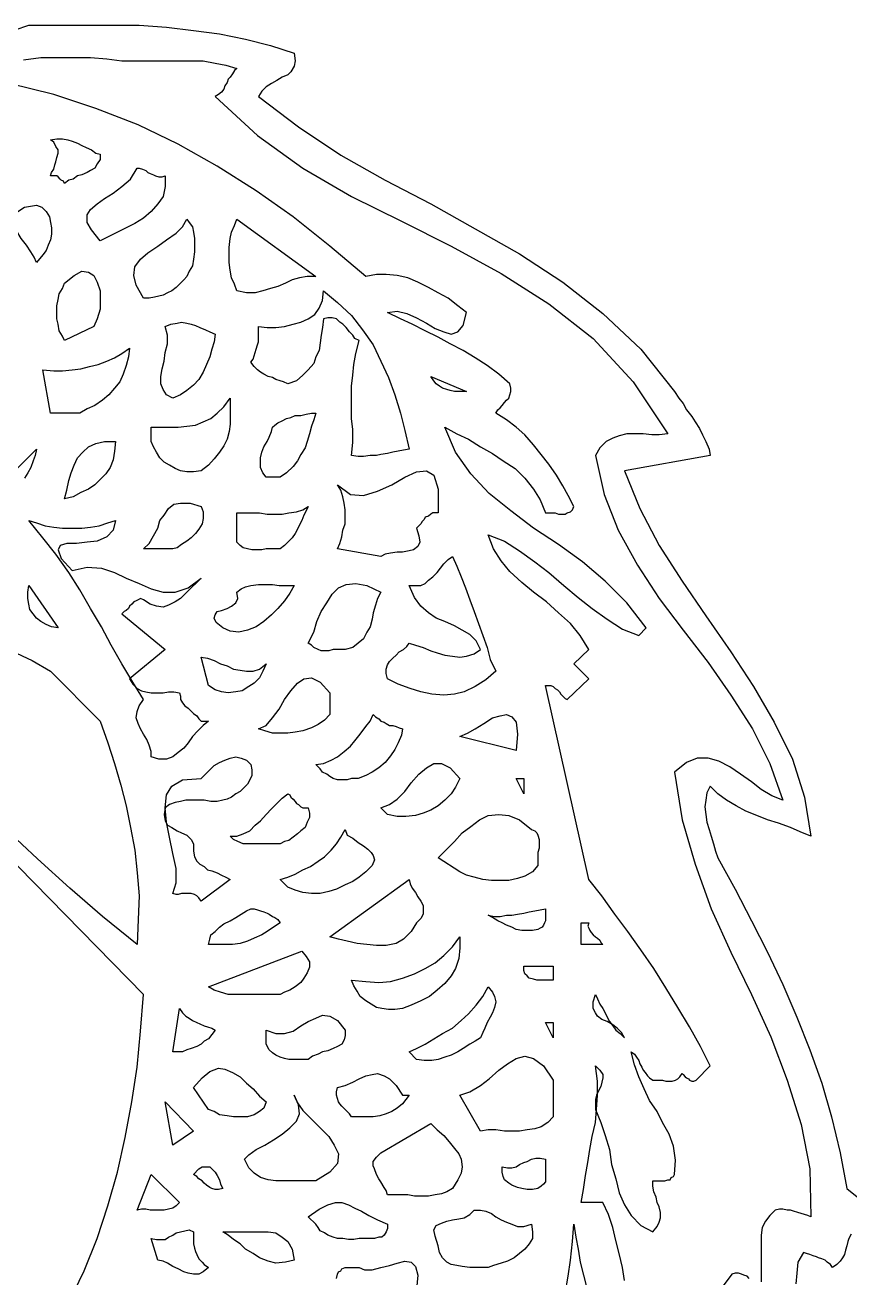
# Model space of a CAD drawing. Extents: x 0.04 to 7.22, y 0.03 to 7.73.
# Drawn here: x 3.897 to 4.658, y 1.764 to 2.92 of the extents above; entities that cross this region are included whole.
import ezdxf

# ---------------------------------------------------------------- set-up
doc = ezdxf.new("R2010")
doc.units = 0
doc.layers.add('1', color=7, linetype='Continuous')

msp = doc.modelspace()

# ---------------------------------------------------------------- linework, layer by layer
for points in [[(3.862, 2.907), (3.9, 2.92), (3.926, 2.92), (3.951, 2.92), (3.977, 2.92), (4.002, 2.92), (4.027, 2.918), (4.052, 2.915), (4.076, 2.912), (4.1, 2.907), (4.123, 2.901), (4.145, 2.894), (4.146, 2.887), (4.145, 2.882), (4.142, 2.877), (4.139, 2.874), (4.134, 2.872), (4.129, 2.869), (4.124, 2.866), (4.119, 2.863), (4.115, 2.859), (4.112, 2.854), (4.149, 2.826), (4.188, 2.8), (4.229, 2.777), (4.271, 2.755), (4.312, 2.732), (4.353, 2.709), (4.393, 2.683), (4.43, 2.654), (4.465, 2.621), (4.496, 2.582), (4.5, 2.576), (4.504, 2.571), (4.507, 2.565), (4.512, 2.559), (4.515, 2.554), (4.519, 2.548), (4.522, 2.542), (4.525, 2.536), (4.528, 2.529), (4.529, 2.523), (4.45, 2.509), (4.464, 2.474), (4.482, 2.44), (4.503, 2.407), (4.525, 2.375), (4.548, 2.342), (4.569, 2.31), (4.588, 2.277), (4.605, 2.243), (4.616, 2.208), (4.622, 2.172), (4.612, 2.176), (4.603, 2.18), (4.592, 2.184), (4.582, 2.187), (4.572, 2.191), (4.562, 2.195), (4.553, 2.2), (4.544, 2.205), (4.536, 2.211), (4.529, 2.218), (4.526, 2.212), (4.525, 2.205), (4.524, 2.199), (4.525, 2.192), (4.526, 2.185), (4.528, 2.178), (4.53, 2.172), (4.532, 2.165), (4.534, 2.158), (4.536, 2.152), (4.552, 2.123), (4.567, 2.094), (4.582, 2.065), (4.596, 2.035), (4.609, 2.005), (4.621, 1.975), (4.632, 1.944), (4.641, 1.913), (4.649, 1.88), (4.655, 1.847), (4.674, 1.832)], [(3.937, 1.742), (3.951, 1.771), (3.963, 1.801), (3.973, 1.831), (3.982, 1.862), (3.989, 1.894), (3.995, 1.927), (4, 1.959), (4.003, 1.992), (4.006, 2.026), (3.688, 2.35), (3.567, 2.314), (3.452, 2.266), (3.341, 2.206), (3.232, 2.14), (3.125, 2.07), (3.019, 2), (2.911, 1.932), (2.801, 1.869), (2.688, 1.816), (2.569, 1.774), (2.5, 1.767), (2.428, 1.762)], [(4.659, 1.805), (4.657, 1.801), (4.656, 1.798), (4.655, 1.794), (4.654, 1.79), (4.653, 1.786), (4.651, 1.783), (4.649, 1.78), (4.646, 1.777), (4.642, 1.774), (4.64, 1.777), (4.637, 1.779), (4.635, 1.781), (4.632, 1.782), (4.629, 1.783), (4.627, 1.784), (4.624, 1.785), (4.621, 1.786), (4.618, 1.787), (4.615, 1.788), (4.61, 1.779), (4.609, 1.769), (4.608, 1.759)]]:
    msp.add_lwpolyline(points)
at = {"layer": '1'}
for points in [[(3.895, 2.888), (3.911, 2.89), (3.926, 2.89), (3.942, 2.89), (3.957, 2.89), (3.972, 2.889), (3.986, 2.887)], [(3.986, 2.887), (3.995, 2.887), (4.004, 2.887), (4.015, 2.887), (4.026, 2.887), (4.038, 2.887), (4.049, 2.887), (4.061, 2.887), (4.072, 2.885), (4.082, 2.883), (4.092, 2.88), (4.09, 2.878), (4.088, 2.875), (4.086, 2.872), (4.084, 2.87), (4.083, 2.867), (4.081, 2.864), (4.08, 2.861), (4.078, 2.858), (4.075, 2.856), (4.072, 2.854), (4.111, 2.818), (4.153, 2.788), (4.198, 2.762), (4.244, 2.739), (4.29, 2.716), (4.336, 2.691), (4.38, 2.663), (4.421, 2.631), (4.458, 2.591), (4.49, 2.543), (4.482, 2.542), (4.475, 2.542), (4.467, 2.543), (4.46, 2.543), (4.452, 2.543), (4.445, 2.541), (4.439, 2.539), (4.433, 2.536), (4.427, 2.53), (4.423, 2.523), (4.431, 2.487), (4.444, 2.454), (4.462, 2.422), (4.482, 2.391), (4.504, 2.362), (4.527, 2.332), (4.548, 2.302), (4.568, 2.271), (4.584, 2.239), (4.596, 2.205), (4.586, 2.209), (4.576, 2.215), (4.567, 2.222), (4.557, 2.229), (4.547, 2.236), (4.537, 2.241), (4.527, 2.244), (4.517, 2.244), (4.507, 2.24), (4.496, 2.231), (4.503, 2.187), (4.515, 2.146), (4.53, 2.105), (4.548, 2.065), (4.567, 2.026), (4.585, 1.987), (4.6, 1.947), (4.613, 1.906), (4.621, 1.865), (4.622, 1.821), (4.619, 1.822), (4.616, 1.823), (4.613, 1.824), (4.61, 1.825), (4.606, 1.826), (4.603, 1.827), (4.6, 1.827), (4.596, 1.828), (4.593, 1.828), (4.589, 1.827), (4.584, 1.822), (4.58, 1.817), (4.577, 1.811), (4.576, 1.804), (4.576, 1.797), (4.576, 1.79), (4.576, 1.783), (4.576, 1.775), (4.576, 1.768), (4.576, 1.761)], [(4.45, 1.762), (4.448, 1.774), (4.445, 1.787), (4.442, 1.799), (4.439, 1.811), (4.435, 1.823), (4.43, 1.834), (4.41, 1.834), (4.412, 1.846), (4.414, 1.859), (4.416, 1.871), (4.418, 1.883), (4.42, 1.895), (4.423, 1.908), (4.424, 1.92), (4.425, 1.933), (4.425, 1.946), (4.423, 1.96), (4.427, 1.956), (4.43, 1.952), (4.43, 1.949), (4.429, 1.945), (4.428, 1.941), (4.426, 1.937), (4.424, 1.933), (4.423, 1.929), (4.423, 1.925), (4.423, 1.92), (4.428, 1.908), (4.432, 1.896), (4.436, 1.883), (4.438, 1.869), (4.442, 1.856), (4.445, 1.843), (4.45, 1.832), (4.456, 1.822), (4.465, 1.813), (4.476, 1.807), (4.48, 1.812), (4.482, 1.816), (4.483, 1.82), (4.483, 1.825), (4.482, 1.83), (4.48, 1.834), (4.479, 1.839), (4.477, 1.844), (4.476, 1.849), (4.476, 1.854), (4.479, 1.854), (4.482, 1.854), (4.485, 1.854), (4.487, 1.854), (4.49, 1.855), (4.492, 1.855), (4.493, 1.857), (4.495, 1.858), (4.496, 1.86), (4.497, 1.873), (4.495, 1.886), (4.491, 1.897), (4.485, 1.908), (4.48, 1.918), (4.473, 1.928), (4.468, 1.939), (4.463, 1.95), (4.459, 1.961), (4.456, 1.973), (4.459, 1.971), (4.461, 1.968), (4.463, 1.965), (4.464, 1.962), (4.466, 1.959), (4.467, 1.956), (4.469, 1.954), (4.471, 1.951), (4.473, 1.949), (4.476, 1.947), (4.479, 1.947), (4.482, 1.947), (4.485, 1.947), (4.488, 1.946), (4.491, 1.946), (4.494, 1.946), (4.497, 1.947), (4.499, 1.948), (4.501, 1.95), (4.503, 1.953), (4.504, 1.952), (4.506, 1.95), (4.507, 1.949), (4.509, 1.948), (4.51, 1.947), (4.512, 1.946), (4.514, 1.946), (4.516, 1.947), (4.529, 1.96), (4.52, 1.978), (4.51, 1.996), (4.499, 2.014), (4.488, 2.032), (4.477, 2.05), (4.465, 2.067), (4.453, 2.084), (4.441, 2.1), (4.429, 2.117), (4.417, 2.132), (4.377, 2.311), (4.38, 2.311), (4.382, 2.311), (4.384, 2.31), (4.386, 2.308), (4.388, 2.307), (4.39, 2.305), (4.391, 2.303), (4.393, 2.301), (4.395, 2.299), (4.397, 2.298), (4.417, 2.317), (4.403, 2.331), (4.417, 2.344), (4.409, 2.357), (4.4, 2.368), (4.389, 2.378), (4.378, 2.388), (4.366, 2.397), (4.355, 2.406), (4.344, 2.416), (4.336, 2.426), (4.329, 2.437), (4.324, 2.45), (4.339, 2.444), (4.353, 2.435), (4.367, 2.425), (4.38, 2.415), (4.394, 2.403), (4.407, 2.392), (4.42, 2.382), (4.434, 2.372), (4.448, 2.363), (4.463, 2.357), (4.47, 2.364), (4.452, 2.387), (4.432, 2.407), (4.411, 2.425), (4.389, 2.441), (4.366, 2.456), (4.345, 2.472), (4.325, 2.488), (4.308, 2.506), (4.294, 2.526), (4.284, 2.549), (4.295, 2.543), (4.306, 2.538), (4.317, 2.531), (4.328, 2.525), (4.338, 2.518), (4.349, 2.511), (4.358, 2.502), (4.366, 2.492), (4.372, 2.482), (4.377, 2.47), (4.38, 2.47), (4.383, 2.47), (4.386, 2.47), (4.389, 2.469), (4.392, 2.469), (4.395, 2.469), (4.397, 2.47), (4.4, 2.471), (4.402, 2.473), (4.403, 2.476), (4.398, 2.486), (4.393, 2.495), (4.387, 2.505), (4.38, 2.515), (4.373, 2.524), (4.366, 2.533), (4.358, 2.542), (4.35, 2.549), (4.341, 2.556), (4.331, 2.562), (4.333, 2.565), (4.335, 2.567), (4.337, 2.569), (4.339, 2.572), (4.341, 2.574), (4.343, 2.576), (4.344, 2.579), (4.345, 2.582), (4.345, 2.585), (4.344, 2.589), (4.334, 2.598), (4.323, 2.606), (4.312, 2.613), (4.301, 2.62), (4.289, 2.626), (4.278, 2.632), (4.266, 2.638), (4.254, 2.644), (4.243, 2.649), (4.231, 2.655), (4.24, 2.656), (4.249, 2.654), (4.258, 2.65), (4.267, 2.645), (4.275, 2.64), (4.283, 2.637), (4.29, 2.635), (4.296, 2.637), (4.301, 2.643), (4.304, 2.655), (4.296, 2.661), (4.287, 2.668), (4.278, 2.673), (4.269, 2.678), (4.259, 2.683), (4.25, 2.687), (4.24, 2.689), (4.23, 2.69), (4.221, 2.69), (4.211, 2.688), (4.178, 2.716), (4.144, 2.743), (4.11, 2.767), (4.074, 2.79), (4.038, 2.81), (4.001, 2.828), (3.962, 2.843), (3.923, 2.856), (3.882, 2.866)], [(3.966, 2.801), (3.966, 2.796), (3.963, 2.792), (3.961, 2.788), (3.957, 2.786), (3.954, 2.784), (3.949, 2.782), (3.945, 2.781), (3.941, 2.778), (3.937, 2.777), (3.933, 2.774), (3.932, 2.776), (3.93, 2.777), (3.929, 2.778), (3.927, 2.78), (3.926, 2.781), (3.924, 2.781), (3.922, 2.781), (3.92, 2.781), (3.921, 2.784), (3.923, 2.787), (3.924, 2.791), (3.925, 2.794), (3.926, 2.798), (3.927, 2.802), (3.927, 2.805), (3.925, 2.808), (3.923, 2.812), (3.92, 2.814), (3.926, 2.815), (3.931, 2.815), (3.936, 2.814), (3.94, 2.813), (3.945, 2.811), (3.949, 2.809), (3.953, 2.807), (3.958, 2.805), (3.962, 2.802), (3.966, 2.801)], [(4.026, 2.781), (4.026, 2.771), (4.024, 2.762), (4.019, 2.755), (4.013, 2.748), (4.006, 2.742), (3.998, 2.737), (3.99, 2.733), (3.982, 2.729), (3.974, 2.725), (3.966, 2.721), (3.958, 2.731), (3.954, 2.738), (3.954, 2.745), (3.957, 2.75), (3.963, 2.755), (3.97, 2.76), (3.978, 2.765), (3.986, 2.771), (3.994, 2.778), (4, 2.788), (4.002, 2.788), (4.005, 2.787), (4.008, 2.786), (4.01, 2.784), (4.012, 2.783), (4.015, 2.782), (4.017, 2.781), (4.02, 2.78), (4.023, 2.78), (4.026, 2.781)], [(3.913, 2.708), (3.907, 2.701), (3.905, 2.706), (3.902, 2.711), (3.898, 2.717), (3.893, 2.723), (3.889, 2.73), (3.887, 2.737), (3.887, 2.743), (3.89, 2.748), (3.896, 2.752), (3.907, 2.754), (3.912, 2.752), (3.916, 2.748), (3.919, 2.743), (3.92, 2.738), (3.921, 2.733), (3.921, 2.727), (3.92, 2.722), (3.918, 2.717), (3.916, 2.712), (3.913, 2.708)], [(4.046, 2.688), (4.043, 2.685), (4.039, 2.681), (4.036, 2.678), (4.032, 2.675), (4.028, 2.673), (4.024, 2.671), (4.02, 2.67), (4.016, 2.669), (4.011, 2.668), (4.006, 2.668), (3.999, 2.68), (3.997, 2.689), (3.998, 2.697), (4.003, 2.704), (4.01, 2.71), (4.019, 2.716), (4.027, 2.722), (4.036, 2.728), (4.042, 2.734), (4.046, 2.741), (4.048, 2.738), (4.051, 2.734), (4.052, 2.729), (4.053, 2.723), (4.053, 2.717), (4.053, 2.711), (4.052, 2.704), (4.051, 2.698), (4.048, 2.693), (4.046, 2.688)], [(4.165, 2.688), (4.157, 2.688), (4.15, 2.687), (4.143, 2.685), (4.137, 2.682), (4.13, 2.679), (4.123, 2.677), (4.116, 2.675), (4.109, 2.673), (4.101, 2.673), (4.092, 2.675), (4.09, 2.681), (4.087, 2.687), (4.086, 2.694), (4.085, 2.701), (4.085, 2.708), (4.085, 2.715), (4.086, 2.723), (4.087, 2.729), (4.09, 2.735), (4.092, 2.741), (4.165, 2.688)], [(3.96, 2.642), (3.933, 2.629), (3.931, 2.633), (3.928, 2.638), (3.927, 2.644), (3.926, 2.649), (3.926, 2.655), (3.926, 2.661), (3.927, 2.667), (3.928, 2.672), (3.931, 2.677), (3.933, 2.682), (3.942, 2.689), (3.949, 2.693), (3.955, 2.692), (3.96, 2.689), (3.963, 2.683), (3.966, 2.675), (3.966, 2.666), (3.966, 2.658), (3.963, 2.649), (3.96, 2.642)], [(4.251, 2.529), (4.246, 2.528), (4.241, 2.527), (4.236, 2.526), (4.231, 2.525), (4.225, 2.524), (4.221, 2.523), (4.215, 2.523), (4.209, 2.522), (4.204, 2.522), (4.198, 2.523), (4.199, 2.535), (4.199, 2.547), (4.198, 2.557), (4.198, 2.567), (4.198, 2.577), (4.198, 2.587), (4.199, 2.597), (4.2, 2.607), (4.202, 2.617), (4.205, 2.629), (4.201, 2.631), (4.199, 2.634), (4.196, 2.637), (4.193, 2.641), (4.19, 2.644), (4.187, 2.646), (4.184, 2.649), (4.18, 2.65), (4.176, 2.65), (4.172, 2.649), (4.171, 2.641), (4.17, 2.634), (4.169, 2.627), (4.168, 2.62), (4.165, 2.614), (4.163, 2.608), (4.158, 2.602), (4.153, 2.597), (4.147, 2.592), (4.139, 2.589), (4.135, 2.591), (4.132, 2.592), (4.128, 2.593), (4.125, 2.595), (4.121, 2.596), (4.117, 2.598), (4.114, 2.6), (4.111, 2.602), (4.108, 2.605), (4.105, 2.609), (4.107, 2.612), (4.108, 2.615), (4.109, 2.618), (4.11, 2.621), (4.111, 2.625), (4.112, 2.628), (4.112, 2.631), (4.112, 2.634), (4.112, 2.638), (4.112, 2.642), (4.12, 2.641), (4.128, 2.641), (4.136, 2.642), (4.144, 2.644), (4.151, 2.646), (4.158, 2.649), (4.164, 2.653), (4.168, 2.659), (4.171, 2.666), (4.172, 2.675), (4.185, 2.664), (4.198, 2.652), (4.208, 2.639), (4.218, 2.625), (4.225, 2.61), (4.232, 2.595), (4.238, 2.579), (4.243, 2.562), (4.247, 2.546), (4.251, 2.529)], [(4.072, 2.635), (4.071, 2.628), (4.069, 2.621), (4.067, 2.614), (4.064, 2.607), (4.061, 2.6), (4.057, 2.593), (4.052, 2.588), (4.046, 2.583), (4.04, 2.579), (4.033, 2.576), (4.027, 2.579), (4.024, 2.584), (4.022, 2.589), (4.022, 2.596), (4.023, 2.603), (4.025, 2.61), (4.026, 2.618), (4.028, 2.626), (4.028, 2.634), (4.026, 2.642), (4.031, 2.644), (4.037, 2.645), (4.041, 2.646), (4.046, 2.645), (4.05, 2.644), (4.054, 2.643), (4.058, 2.641), (4.063, 2.639), (4.067, 2.637), (4.072, 2.635)], [(3.993, 2.622), (3.992, 2.614), (3.99, 2.606), (3.987, 2.598), (3.984, 2.591), (3.979, 2.585), (3.974, 2.579), (3.968, 2.574), (3.961, 2.569), (3.954, 2.566), (3.947, 2.562), (3.92, 2.562), (3.913, 2.602), (3.923, 2.601), (3.931, 2.601), (3.94, 2.602), (3.948, 2.603), (3.956, 2.605), (3.964, 2.607), (3.972, 2.61), (3.979, 2.613), (3.986, 2.617), (3.993, 2.622)], [(4.304, 2.582), (4.3, 2.582), (4.296, 2.582), (4.293, 2.582), (4.289, 2.583), (4.286, 2.584), (4.282, 2.585), (4.279, 2.587), (4.276, 2.589), (4.274, 2.592), (4.271, 2.596), (4.304, 2.582)], [(4.059, 2.509), (4.052, 2.508), (4.046, 2.508), (4.04, 2.509), (4.035, 2.511), (4.03, 2.514), (4.025, 2.517), (4.021, 2.521), (4.018, 2.526), (4.015, 2.531), (4.013, 2.536), (4.013, 2.549), (4.021, 2.549), (4.03, 2.549), (4.038, 2.549), (4.046, 2.55), (4.054, 2.551), (4.061, 2.554), (4.068, 2.557), (4.074, 2.562), (4.08, 2.568), (4.086, 2.576), (4.086, 2.568), (4.086, 2.56), (4.086, 2.552), (4.085, 2.545), (4.083, 2.538), (4.08, 2.532), (4.076, 2.526), (4.071, 2.52), (4.066, 2.514), (4.059, 2.509)], [(4.165, 2.562), (4.163, 2.556), (4.161, 2.55), (4.159, 2.543), (4.157, 2.536), (4.155, 2.53), (4.151, 2.524), (4.148, 2.518), (4.144, 2.513), (4.138, 2.507), (4.132, 2.503), (4.119, 2.503), (4.116, 2.507), (4.114, 2.512), (4.114, 2.516), (4.114, 2.521), (4.115, 2.526), (4.117, 2.531), (4.12, 2.536), (4.122, 2.54), (4.124, 2.545), (4.125, 2.549), (4.127, 2.551), (4.13, 2.553), (4.134, 2.555), (4.138, 2.557), (4.142, 2.558), (4.146, 2.56), (4.151, 2.56), (4.156, 2.561), (4.161, 2.562), (4.165, 2.562)], [(3.98, 2.536), (3.979, 2.527), (3.978, 2.519), (3.975, 2.512), (3.971, 2.506), (3.966, 2.501), (3.961, 2.496), (3.955, 2.492), (3.948, 2.489), (3.941, 2.485), (3.933, 2.483), (3.935, 2.491), (3.937, 2.5), (3.939, 2.507), (3.942, 2.514), (3.945, 2.521), (3.95, 2.526), (3.955, 2.531), (3.962, 2.534), (3.97, 2.536), (3.98, 2.536)], [(3.887, 2.509), (3.907, 2.529), (3.906, 2.523), (3.904, 2.518), (3.902, 2.512), (3.899, 2.507), (3.896, 2.502)], [(4.278, 2.47), (4.275, 2.47), (4.273, 2.47), (4.271, 2.469), (4.269, 2.467), (4.266, 2.466), (4.265, 2.464), (4.263, 2.462), (4.262, 2.46), (4.26, 2.458), (4.258, 2.456), (4.26, 2.449), (4.261, 2.443), (4.259, 2.439), (4.255, 2.436), (4.251, 2.435), (4.245, 2.434), (4.24, 2.434), (4.234, 2.433), (4.229, 2.432), (4.225, 2.43), (4.185, 2.437), (4.187, 2.442), (4.189, 2.448), (4.19, 2.454), (4.192, 2.46), (4.192, 2.466), (4.192, 2.473), (4.191, 2.479), (4.19, 2.485), (4.188, 2.491), (4.185, 2.496), (4.197, 2.487), (4.209, 2.486), (4.222, 2.49), (4.235, 2.496), (4.247, 2.503), (4.258, 2.508), (4.267, 2.509), (4.274, 2.505), (4.278, 2.492), (4.278, 2.47)], [(4.059, 2.476), (4.061, 2.471), (4.061, 2.465), (4.06, 2.46), (4.057, 2.455), (4.054, 2.451), (4.05, 2.447), (4.046, 2.444), (4.041, 2.441), (4.037, 2.438), (4.033, 2.437), (4.006, 2.437), (4.011, 2.442), (4.015, 2.449), (4.019, 2.456), (4.021, 2.463), (4.025, 2.468), (4.029, 2.474), (4.034, 2.478), (4.04, 2.479), (4.049, 2.479), (4.059, 2.476)], [(4.158, 2.476), (4.156, 2.472), (4.154, 2.468), (4.152, 2.463), (4.15, 2.459), (4.148, 2.455), (4.146, 2.451), (4.143, 2.447), (4.14, 2.444), (4.136, 2.44), (4.132, 2.437), (4.128, 2.437), (4.124, 2.437), (4.119, 2.437), (4.115, 2.436), (4.11, 2.436), (4.106, 2.436), (4.102, 2.437), (4.098, 2.438), (4.095, 2.44), (4.092, 2.443), (4.092, 2.47), (4.099, 2.47), (4.106, 2.47), (4.113, 2.47), (4.12, 2.469), (4.127, 2.469), (4.134, 2.469), (4.14, 2.47), (4.147, 2.471), (4.153, 2.473), (4.158, 2.476)], [(3.98, 2.463), (3.978, 2.454), (3.972, 2.448), (3.963, 2.444), (3.954, 2.443), (3.944, 2.442), (3.935, 2.442), (3.929, 2.44), (3.927, 2.436), (3.93, 2.428), (3.94, 2.417), (3.954, 2.42), (3.967, 2.419), (3.979, 2.415), (3.99, 2.41), (4.002, 2.405), (4.013, 2.4), (4.024, 2.397), (4.035, 2.397), (4.047, 2.401), (4.059, 2.41), (4.055, 2.406), (4.05, 2.401), (4.045, 2.396), (4.04, 2.391), (4.035, 2.388), (4.029, 2.385), (4.024, 2.383), (4.018, 2.384), (4.012, 2.386), (4.006, 2.39), (4.003, 2.391), (4.001, 2.39), (3.999, 2.389), (3.997, 2.388), (3.995, 2.386), (3.993, 2.384), (3.992, 2.382), (3.99, 2.38), (3.988, 2.379), (3.986, 2.377), (4.026, 2.344), (3.993, 2.317), (3.996, 2.312), (4, 2.308), (4.004, 2.306), (4.008, 2.305), (4.013, 2.304), (4.019, 2.304), (4.024, 2.304), (4.029, 2.305), (4.034, 2.305), (4.039, 2.304), (4.04, 2.301), (4.04, 2.298), (4.042, 2.295), (4.044, 2.292), (4.047, 2.29), (4.049, 2.288), (4.052, 2.285), (4.055, 2.283), (4.057, 2.28), (4.059, 2.278), (4.066, 2.278), (4.061, 2.274), (4.056, 2.269), (4.051, 2.264), (4.047, 2.258), (4.043, 2.253), (4.038, 2.249), (4.033, 2.245), (4.027, 2.243), (4.02, 2.243), (4.013, 2.245), (4.013, 2.25), (4.011, 2.256), (4.009, 2.261), (4.006, 2.266), (4.003, 2.271), (4.001, 2.276), (3.999, 2.281), (4, 2.287), (4.002, 2.292), (4.006, 2.298), (3.996, 2.314), (3.986, 2.331), (3.976, 2.348), (3.967, 2.365), (3.957, 2.382), (3.947, 2.399), (3.937, 2.415), (3.925, 2.432), (3.913, 2.447), (3.9, 2.463), (3.907, 2.461), (3.915, 2.458), (3.923, 2.457), (3.931, 2.456), (3.94, 2.456), (3.949, 2.456), (3.957, 2.457), (3.965, 2.458), (3.973, 2.461), (3.98, 2.463)], [(4.331, 2.324), (4.322, 2.316), (4.312, 2.31), (4.302, 2.305), (4.293, 2.303), (4.283, 2.302), (4.272, 2.303), (4.262, 2.305), (4.252, 2.308), (4.241, 2.312), (4.231, 2.317), (4.23, 2.322), (4.23, 2.326), (4.231, 2.33), (4.233, 2.333), (4.236, 2.336), (4.239, 2.339), (4.242, 2.342), (4.246, 2.344), (4.249, 2.347), (4.251, 2.35), (4.257, 2.348), (4.264, 2.346), (4.271, 2.343), (4.277, 2.341), (4.284, 2.339), (4.291, 2.338), (4.298, 2.337), (4.304, 2.338), (4.311, 2.34), (4.317, 2.344), (4.313, 2.352), (4.307, 2.358), (4.3, 2.362), (4.293, 2.366), (4.284, 2.37), (4.276, 2.373), (4.269, 2.378), (4.262, 2.384), (4.256, 2.392), (4.251, 2.403), (4.257, 2.403), (4.262, 2.403), (4.266, 2.405), (4.269, 2.408), (4.273, 2.411), (4.277, 2.415), (4.28, 2.419), (4.283, 2.423), (4.287, 2.427), (4.291, 2.43), (4.295, 2.421), (4.299, 2.411), (4.303, 2.401), (4.307, 2.39), (4.311, 2.379), (4.315, 2.368), (4.319, 2.357), (4.323, 2.346), (4.326, 2.335), (4.331, 2.324)], [(4.145, 2.403), (4.141, 2.396), (4.136, 2.389), (4.13, 2.382), (4.124, 2.376), (4.117, 2.37), (4.11, 2.365), (4.102, 2.362), (4.094, 2.36), (4.086, 2.361), (4.079, 2.364), (4.073, 2.369), (4.071, 2.373), (4.072, 2.376), (4.074, 2.379), (4.078, 2.38), (4.083, 2.382), (4.087, 2.384), (4.091, 2.387), (4.093, 2.391), (4.092, 2.397), (4.096, 2.4), (4.1, 2.402), (4.105, 2.403), (4.112, 2.404), (4.118, 2.404), (4.125, 2.404), (4.131, 2.403), (4.137, 2.403), (4.141, 2.403), (4.145, 2.403)], [(4.225, 2.397), (4.222, 2.391), (4.22, 2.385), (4.218, 2.378), (4.217, 2.372), (4.215, 2.365), (4.212, 2.36), (4.209, 2.354), (4.204, 2.35), (4.199, 2.346), (4.192, 2.344), (4.188, 2.344), (4.185, 2.344), (4.181, 2.344), (4.177, 2.343), (4.173, 2.343), (4.17, 2.343), (4.167, 2.344), (4.163, 2.346), (4.161, 2.348), (4.158, 2.35), (4.163, 2.36), (4.166, 2.37), (4.17, 2.379), (4.175, 2.387), (4.18, 2.395), (4.186, 2.401), (4.193, 2.404), (4.202, 2.405), (4.212, 2.403), (4.225, 2.397)], [(3.927, 2.364), (3.921, 2.365), (3.916, 2.367), (3.911, 2.37), (3.907, 2.373), (3.904, 2.377), (3.901, 2.381), (3.9, 2.386), (3.899, 2.391), (3.899, 2.397), (3.9, 2.403), (3.927, 2.364)], [(3.884, 2.343), (3.903, 2.334), (3.92, 2.324), (3.966, 2.278)], [(4.119, 2.331), (4.116, 2.324), (4.113, 2.318), (4.108, 2.313), (4.103, 2.31), (4.097, 2.306), (4.091, 2.305), (4.084, 2.304), (4.078, 2.305), (4.072, 2.307), (4.066, 2.311), (4.059, 2.337), (4.065, 2.336), (4.071, 2.334), (4.077, 2.331), (4.083, 2.329), (4.089, 2.326), (4.095, 2.325), (4.101, 2.324), (4.107, 2.324), (4.113, 2.326), (4.119, 2.331)], [(4.178, 2.284), (4.173, 2.279), (4.167, 2.275), (4.161, 2.272), (4.153, 2.269), (4.146, 2.268), (4.139, 2.267), (4.132, 2.267), (4.125, 2.267), (4.118, 2.269), (4.112, 2.271), (4.119, 2.274), (4.125, 2.281), (4.131, 2.289), (4.136, 2.298), (4.142, 2.306), (4.148, 2.313), (4.154, 2.317), (4.161, 2.318), (4.169, 2.314), (4.178, 2.304), (4.178, 2.284)], [(3.966, 2.278), (3.973, 2.258), (3.979, 2.239), (3.985, 2.219), (3.99, 2.2), (3.994, 2.18), (3.998, 2.159), (4, 2.138), (4.002, 2.117), (4.001, 2.095), (4, 2.072), (3.968, 2.098), (3.938, 2.124), (3.908, 2.151), (3.879, 2.178)], [(4.245, 2.271), (4.244, 2.265), (4.241, 2.258), (4.238, 2.252), (4.234, 2.246), (4.229, 2.24), (4.223, 2.235), (4.217, 2.231), (4.211, 2.228), (4.204, 2.225), (4.198, 2.225), (4.194, 2.224), (4.189, 2.224), (4.185, 2.224), (4.181, 2.225), (4.178, 2.227), (4.175, 2.229), (4.171, 2.231), (4.169, 2.234), (4.167, 2.236), (4.165, 2.238), (4.172, 2.239), (4.179, 2.242), (4.185, 2.245), (4.191, 2.25), (4.197, 2.255), (4.201, 2.26), (4.206, 2.266), (4.211, 2.273), (4.215, 2.278), (4.218, 2.284), (4.22, 2.282), (4.223, 2.28), (4.225, 2.278), (4.228, 2.277), (4.23, 2.276), (4.233, 2.274), (4.236, 2.274), (4.239, 2.273), (4.242, 2.272), (4.245, 2.271)], [(4.35, 2.251), (4.298, 2.264), (4.305, 2.267), (4.312, 2.271), (4.32, 2.276), (4.328, 2.281), (4.335, 2.283), (4.341, 2.284), (4.346, 2.282), (4.35, 2.277), (4.351, 2.266), (4.35, 2.251)], [(4.105, 2.238), (4.106, 2.233), (4.106, 2.228), (4.104, 2.224), (4.102, 2.22), (4.098, 2.216), (4.095, 2.213), (4.091, 2.211), (4.087, 2.208), (4.083, 2.206), (4.079, 2.205), (4.074, 2.204), (4.068, 2.204), (4.062, 2.205), (4.057, 2.205), (4.051, 2.205), (4.045, 2.205), (4.04, 2.204), (4.035, 2.203), (4.03, 2.201), (4.026, 2.198), (4.025, 2.192), (4.026, 2.186), (4.028, 2.182), (4.032, 2.18), (4.037, 2.177), (4.041, 2.175), (4.046, 2.173), (4.05, 2.169), (4.052, 2.165), (4.052, 2.158), (4.053, 2.153), (4.055, 2.149), (4.058, 2.146), (4.062, 2.144), (4.065, 2.141), (4.069, 2.14), (4.074, 2.138), (4.078, 2.136), (4.082, 2.134), (4.086, 2.132), (4.059, 2.112), (4.057, 2.115), (4.055, 2.117), (4.053, 2.118), (4.05, 2.119), (4.048, 2.119), (4.044, 2.119), (4.041, 2.119), (4.038, 2.118), (4.036, 2.118), (4.033, 2.119), (4.036, 2.129), (4.036, 2.142), (4.033, 2.156), (4.03, 2.171), (4.027, 2.185), (4.026, 2.198), (4.027, 2.21), (4.032, 2.218), (4.042, 2.224), (4.059, 2.225), (4.063, 2.229), (4.067, 2.233), (4.071, 2.237), (4.076, 2.24), (4.081, 2.242), (4.086, 2.244), (4.091, 2.245), (4.096, 2.244), (4.101, 2.242), (4.105, 2.238)], [(4.298, 2.225), (4.294, 2.217), (4.29, 2.211), (4.284, 2.205), (4.278, 2.2), (4.271, 2.196), (4.264, 2.193), (4.257, 2.191), (4.248, 2.19), (4.24, 2.19), (4.231, 2.192), (4.225, 2.198), (4.233, 2.201), (4.24, 2.206), (4.247, 2.213), (4.253, 2.221), (4.26, 2.229), (4.267, 2.235), (4.274, 2.239), (4.281, 2.239), (4.289, 2.235), (4.298, 2.225)], [(4.357, 2.211), (4.35, 2.225), (4.357, 2.225), (4.357, 2.211)], [(4.158, 2.198), (4.159, 2.193), (4.159, 2.189), (4.157, 2.185), (4.155, 2.18), (4.151, 2.177), (4.148, 2.174), (4.144, 2.171), (4.14, 2.168), (4.136, 2.167), (4.132, 2.165), (4.127, 2.165), (4.122, 2.165), (4.117, 2.165), (4.112, 2.165), (4.107, 2.165), (4.102, 2.165), (4.098, 2.165), (4.093, 2.167), (4.089, 2.169), (4.086, 2.172), (4.092, 2.172), (4.098, 2.174), (4.104, 2.177), (4.109, 2.182), (4.114, 2.186), (4.119, 2.192), (4.124, 2.197), (4.129, 2.202), (4.134, 2.207), (4.139, 2.211), (4.141, 2.21), (4.142, 2.208), (4.144, 2.206), (4.146, 2.204), (4.147, 2.202), (4.149, 2.201), (4.151, 2.199), (4.153, 2.198), (4.156, 2.198), (4.158, 2.198)], [(4.37, 2.145), (4.365, 2.139), (4.358, 2.135), (4.351, 2.133), (4.343, 2.131), (4.336, 2.131), (4.327, 2.131), (4.319, 2.132), (4.311, 2.134), (4.304, 2.136), (4.298, 2.139), (4.278, 2.152), (4.285, 2.159), (4.293, 2.167), (4.3, 2.175), (4.308, 2.181), (4.316, 2.187), (4.324, 2.191), (4.334, 2.192), (4.343, 2.191), (4.353, 2.187), (4.364, 2.178), (4.367, 2.177), (4.369, 2.175), (4.37, 2.173), (4.371, 2.169), (4.371, 2.165), (4.371, 2.161), (4.37, 2.157), (4.37, 2.153), (4.37, 2.149), (4.37, 2.145)], [(4.211, 2.139), (4.205, 2.134), (4.199, 2.13), (4.192, 2.127), (4.184, 2.123), (4.177, 2.121), (4.169, 2.119), (4.161, 2.119), (4.153, 2.12), (4.146, 2.122), (4.139, 2.125), (4.132, 2.132), (4.139, 2.134), (4.146, 2.137), (4.153, 2.141), (4.16, 2.144), (4.167, 2.149), (4.173, 2.153), (4.179, 2.159), (4.184, 2.165), (4.188, 2.171), (4.192, 2.178), (4.194, 2.173), (4.199, 2.17), (4.204, 2.166), (4.209, 2.163), (4.213, 2.16), (4.216, 2.157), (4.218, 2.154), (4.219, 2.15), (4.217, 2.145), (4.211, 2.139)], [(4.258, 2.092), (4.253, 2.084), (4.246, 2.077), (4.239, 2.073), (4.23, 2.071), (4.221, 2.071), (4.212, 2.072), (4.203, 2.073), (4.194, 2.075), (4.186, 2.077), (4.178, 2.079), (4.251, 2.132), (4.252, 2.128), (4.254, 2.124), (4.257, 2.12), (4.259, 2.116), (4.262, 2.112), (4.264, 2.108), (4.264, 2.104), (4.264, 2.1), (4.262, 2.096), (4.258, 2.092)], [(4.132, 2.092), (4.126, 2.088), (4.12, 2.084), (4.115, 2.081), (4.108, 2.078), (4.102, 2.075), (4.095, 2.073), (4.088, 2.072), (4.081, 2.072), (4.074, 2.072), (4.066, 2.072), (4.067, 2.077), (4.068, 2.081), (4.072, 2.084), (4.076, 2.088), (4.08, 2.091), (4.086, 2.094), (4.091, 2.097), (4.096, 2.1), (4.101, 2.103), (4.105, 2.105), (4.108, 2.105), (4.111, 2.104), (4.114, 2.103), (4.117, 2.102), (4.12, 2.101), (4.122, 2.1), (4.125, 2.098), (4.127, 2.097), (4.13, 2.095), (4.132, 2.092)], [(4.377, 2.105), (4.377, 2.103), (4.377, 2.1), (4.377, 2.097), (4.377, 2.094), (4.376, 2.092), (4.375, 2.09), (4.374, 2.088), (4.372, 2.087), (4.37, 2.086), (4.365, 2.085), (4.36, 2.085), (4.355, 2.085), (4.35, 2.086), (4.346, 2.088), (4.341, 2.09), (4.337, 2.092), (4.333, 2.094), (4.328, 2.097), (4.324, 2.099), (4.33, 2.098), (4.335, 2.098), (4.341, 2.099), (4.346, 2.099), (4.351, 2.1), (4.357, 2.101), (4.362, 2.102), (4.367, 2.103), (4.372, 2.104), (4.377, 2.105)], [(4.43, 2.072), (4.41, 2.072), (4.41, 2.092), (4.417, 2.092), (4.416, 2.089), (4.417, 2.087), (4.418, 2.085), (4.419, 2.083), (4.421, 2.081), (4.423, 2.079), (4.425, 2.078), (4.427, 2.076), (4.428, 2.074), (4.43, 2.072)], [(4.298, 2.079), (4.298, 2.069), (4.297, 2.059), (4.294, 2.05), (4.29, 2.043), (4.284, 2.036), (4.277, 2.03), (4.27, 2.024), (4.262, 2.02), (4.253, 2.016), (4.245, 2.013), (4.238, 2.012), (4.232, 2.012), (4.226, 2.013), (4.221, 2.014), (4.216, 2.017), (4.211, 2.02), (4.206, 2.024), (4.203, 2.029), (4.2, 2.034), (4.198, 2.039), (4.211, 2.038), (4.223, 2.037), (4.234, 2.038), (4.245, 2.041), (4.256, 2.045), (4.266, 2.05), (4.275, 2.055), (4.283, 2.062), (4.291, 2.07), (4.298, 2.079)], [(4.132, 2.026), (4.125, 2.026), (4.118, 2.026), (4.111, 2.026), (4.104, 2.026), (4.097, 2.026), (4.091, 2.026), (4.084, 2.026), (4.077, 2.028), (4.071, 2.03), (4.066, 2.033), (4.152, 2.066), (4.156, 2.061), (4.159, 2.056), (4.159, 2.051), (4.157, 2.046), (4.154, 2.041), (4.151, 2.037), (4.146, 2.033), (4.141, 2.03), (4.136, 2.028), (4.132, 2.026)], [(4.384, 2.039), (4.38, 2.039), (4.377, 2.039), (4.373, 2.039), (4.369, 2.039), (4.366, 2.04), (4.362, 2.041), (4.36, 2.043), (4.358, 2.045), (4.357, 2.048), (4.357, 2.052), (4.384, 2.052), (4.384, 2.039)], [(4.317, 1.986), (4.312, 1.983), (4.307, 1.98), (4.301, 1.976), (4.296, 1.973), (4.29, 1.97), (4.284, 1.968), (4.278, 1.966), (4.272, 1.965), (4.265, 1.965), (4.258, 1.966), (4.251, 1.973), (4.258, 1.976), (4.266, 1.98), (4.274, 1.985), (4.282, 1.99), (4.291, 1.995), (4.299, 2.002), (4.306, 2.008), (4.313, 2.016), (4.319, 2.024), (4.324, 2.033), (4.328, 2.028), (4.33, 2.024), (4.331, 2.019), (4.33, 2.014), (4.328, 2.009), (4.326, 2.005), (4.323, 2), (4.321, 1.995), (4.319, 1.991), (4.317, 1.986)], [(4.45, 1.986), (4.447, 1.991), (4.443, 1.995), (4.439, 1.998), (4.434, 2.001), (4.429, 2.003), (4.425, 2.006), (4.423, 2.009), (4.421, 2.013), (4.421, 2.019), (4.423, 2.026), (4.425, 2.022), (4.427, 2.017), (4.43, 2.013), (4.432, 2.009), (4.434, 2.005), (4.436, 2.001), (4.439, 1.997), (4.442, 1.993), (4.446, 1.99), (4.45, 1.986)], [(4.072, 1.993), (4.069, 1.989), (4.066, 1.985), (4.062, 1.983), (4.059, 1.98), (4.055, 1.978), (4.05, 1.976), (4.046, 1.975), (4.042, 1.973), (4.037, 1.973), (4.033, 1.973), (4.039, 2.013), (4.042, 2.009), (4.045, 2.006), (4.048, 2.004), (4.051, 2.002), (4.055, 2), (4.058, 1.999), (4.062, 1.997), (4.065, 1.996), (4.069, 1.995), (4.072, 1.993)], [(4.192, 1.993), (4.192, 1.988), (4.191, 1.984), (4.189, 1.98), (4.185, 1.978), (4.181, 1.976), (4.176, 1.974), (4.171, 1.973), (4.167, 1.971), (4.162, 1.969), (4.158, 1.966), (4.154, 1.966), (4.149, 1.966), (4.145, 1.966), (4.14, 1.966), (4.136, 1.967), (4.132, 1.968), (4.128, 1.97), (4.125, 1.972), (4.122, 1.975), (4.119, 1.98), (4.119, 1.993), (4.128, 1.99), (4.136, 1.99), (4.144, 1.992), (4.151, 1.997), (4.158, 2.001), (4.165, 2.004), (4.171, 2.007), (4.178, 2.006), (4.185, 2.002), (4.192, 1.993)], [(4.384, 1.986), (4.377, 2), (4.384, 2), (4.384, 1.986)], [(4.384, 1.913), (4.379, 1.908), (4.373, 1.904), (4.367, 1.902), (4.36, 1.901), (4.353, 1.9), (4.346, 1.9), (4.339, 1.9), (4.331, 1.901), (4.324, 1.901), (4.317, 1.9), (4.298, 1.933), (4.307, 1.936), (4.317, 1.942), (4.325, 1.948), (4.334, 1.956), (4.342, 1.962), (4.35, 1.967), (4.358, 1.969), (4.366, 1.967), (4.375, 1.96), (4.384, 1.947), (4.384, 1.913)], [(4.119, 1.927), (4.117, 1.921), (4.113, 1.918), (4.108, 1.915), (4.102, 1.913), (4.096, 1.913), (4.089, 1.913), (4.083, 1.914), (4.076, 1.915), (4.071, 1.918), (4.066, 1.92), (4.052, 1.94), (4.06, 1.949), (4.067, 1.955), (4.075, 1.958), (4.081, 1.957), (4.088, 1.954), (4.095, 1.95), (4.101, 1.944), (4.107, 1.939), (4.113, 1.932), (4.119, 1.927)], [(4.251, 1.933), (4.248, 1.929), (4.245, 1.925), (4.24, 1.921), (4.235, 1.918), (4.23, 1.916), (4.224, 1.914), (4.218, 1.913), (4.211, 1.913), (4.205, 1.913), (4.198, 1.913), (4.196, 1.916), (4.194, 1.918), (4.192, 1.92), (4.189, 1.923), (4.187, 1.925), (4.186, 1.927), (4.185, 1.93), (4.184, 1.933), (4.184, 1.936), (4.185, 1.94), (4.192, 1.942), (4.199, 1.945), (4.205, 1.948), (4.211, 1.951), (4.217, 1.952), (4.222, 1.953), (4.228, 1.951), (4.233, 1.948), (4.239, 1.942), (4.245, 1.933), (4.251, 1.933)], [(4.165, 1.854), (4.158, 1.854), (4.15, 1.854), (4.143, 1.854), (4.135, 1.854), (4.128, 1.854), (4.121, 1.855), (4.114, 1.857), (4.108, 1.861), (4.103, 1.866), (4.099, 1.874), (4.103, 1.878), (4.11, 1.883), (4.118, 1.887), (4.126, 1.892), (4.134, 1.897), (4.141, 1.903), (4.147, 1.909), (4.15, 1.916), (4.149, 1.924), (4.145, 1.933), (4.148, 1.926), (4.153, 1.919), (4.161, 1.911), (4.169, 1.903), (4.177, 1.895), (4.182, 1.887), (4.186, 1.879), (4.185, 1.87), (4.178, 1.862), (4.165, 1.854)], [(4.033, 1.887), (4.026, 1.927), (4.052, 1.9), (4.033, 1.887)], [(4.291, 1.847), (4.286, 1.844), (4.281, 1.842), (4.275, 1.841), (4.269, 1.84), (4.263, 1.84), (4.256, 1.84), (4.25, 1.841), (4.244, 1.841), (4.237, 1.841), (4.231, 1.841), (4.23, 1.845), (4.228, 1.848), (4.225, 1.853), (4.223, 1.856), (4.221, 1.86), (4.219, 1.865), (4.218, 1.868), (4.218, 1.872), (4.221, 1.876), (4.225, 1.88), (4.271, 1.907), (4.277, 1.901), (4.283, 1.896), (4.288, 1.89), (4.293, 1.884), (4.297, 1.879), (4.299, 1.874), (4.3, 1.867), (4.299, 1.861), (4.296, 1.855), (4.291, 1.847)], [(4.377, 1.874), (4.377, 1.871), (4.377, 1.868), (4.377, 1.865), (4.377, 1.862), (4.377, 1.859), (4.377, 1.856), (4.377, 1.853), (4.375, 1.851), (4.373, 1.849), (4.37, 1.847), (4.365, 1.846), (4.36, 1.846), (4.355, 1.847), (4.351, 1.848), (4.346, 1.85), (4.343, 1.852), (4.339, 1.855), (4.338, 1.858), (4.337, 1.862), (4.337, 1.867), (4.342, 1.866), (4.346, 1.866), (4.35, 1.867), (4.353, 1.869), (4.357, 1.871), (4.36, 1.872), (4.364, 1.874), (4.368, 1.875), (4.372, 1.875), (4.377, 1.874)], [(4.079, 1.847), (4.075, 1.846), (4.072, 1.846), (4.069, 1.847), (4.067, 1.848), (4.064, 1.85), (4.062, 1.852), (4.06, 1.854), (4.057, 1.856), (4.055, 1.858), (4.052, 1.86), (4.057, 1.865), (4.06, 1.867), (4.064, 1.867), (4.067, 1.867), (4.069, 1.865), (4.072, 1.862), (4.074, 1.859), (4.076, 1.855), (4.077, 1.851), (4.079, 1.847)], [(4.039, 1.834), (4.036, 1.831), (4.033, 1.829), (4.029, 1.828), (4.025, 1.827), (4.021, 1.827), (4.016, 1.827), (4.012, 1.827), (4.008, 1.828), (4.004, 1.828), (4, 1.827), (4.013, 1.86), (4.039, 1.834)], [(4.231, 1.814), (4.231, 1.81), (4.23, 1.807), (4.228, 1.804), (4.226, 1.802), (4.223, 1.802), (4.219, 1.801), (4.216, 1.801), (4.212, 1.801), (4.208, 1.801), (4.205, 1.801), (4.2, 1.8), (4.195, 1.8), (4.19, 1.801), (4.185, 1.801), (4.181, 1.802), (4.176, 1.804), (4.173, 1.806), (4.169, 1.808), (4.167, 1.811), (4.165, 1.814), (4.158, 1.821), (4.168, 1.828), (4.176, 1.832), (4.183, 1.834), (4.189, 1.834), (4.195, 1.832), (4.201, 1.829), (4.207, 1.826), (4.214, 1.822), (4.222, 1.818), (4.231, 1.814)], [(4.364, 1.814), (4.365, 1.807), (4.365, 1.801), (4.362, 1.796), (4.358, 1.791), (4.353, 1.787), (4.348, 1.783), (4.342, 1.78), (4.336, 1.778), (4.329, 1.776), (4.324, 1.774), (4.318, 1.774), (4.312, 1.774), (4.307, 1.774), (4.3, 1.775), (4.295, 1.776), (4.29, 1.777), (4.286, 1.779), (4.282, 1.783), (4.279, 1.788), (4.278, 1.794), (4.275, 1.803), (4.274, 1.809), (4.276, 1.813), (4.281, 1.815), (4.286, 1.817), (4.291, 1.818), (4.297, 1.819), (4.302, 1.82), (4.307, 1.823), (4.311, 1.827), (4.317, 1.827), (4.322, 1.826), (4.327, 1.824), (4.331, 1.821), (4.336, 1.818), (4.341, 1.816), (4.346, 1.814), (4.351, 1.812), (4.357, 1.812), (4.364, 1.814)], [(4.052, 1.807), (4.052, 1.803), (4.052, 1.8), (4.052, 1.796), (4.053, 1.792), (4.054, 1.789), (4.055, 1.786), (4.057, 1.782), (4.06, 1.779), (4.062, 1.777), (4.066, 1.774), (4.061, 1.77), (4.057, 1.768), (4.052, 1.768), (4.047, 1.769), (4.043, 1.77), (4.038, 1.773), (4.033, 1.775), (4.028, 1.778), (4.024, 1.78), (4.019, 1.781), (4.013, 1.801), (4.018, 1.8), (4.022, 1.8), (4.026, 1.8), (4.029, 1.802), (4.033, 1.804), (4.036, 1.806), (4.04, 1.807), (4.044, 1.808), (4.048, 1.809), (4.052, 1.807)], [(4.145, 1.781), (4.137, 1.779), (4.128, 1.778), (4.121, 1.78), (4.113, 1.783), (4.107, 1.787), (4.1, 1.791), (4.095, 1.796), (4.089, 1.8), (4.084, 1.804), (4.079, 1.807), (4.087, 1.807), (4.096, 1.807), (4.105, 1.807), (4.113, 1.807), (4.121, 1.807), (4.128, 1.806), (4.134, 1.802), (4.139, 1.798), (4.143, 1.791), (4.145, 1.781)], [(4.395, 1.75), (4.398, 1.766), (4.4, 1.781), (4.402, 1.798), (4.403, 1.814), (4.405, 1.802), (4.407, 1.791), (4.409, 1.779), (4.412, 1.767), (4.415, 1.755)], [(4.184, 1.764), (4.185, 1.768), (4.186, 1.77), (4.188, 1.771), (4.189, 1.773), (4.192, 1.774), (4.194, 1.774), (4.197, 1.774), (4.199, 1.774), (4.202, 1.774), (4.205, 1.774), (4.21, 1.772), (4.217, 1.772), (4.225, 1.774), (4.233, 1.776), (4.24, 1.778), (4.247, 1.78), (4.253, 1.779), (4.257, 1.775), (4.259, 1.767), (4.258, 1.754)], [(4.565, 1.764), (4.563, 1.766), (4.56, 1.767), (4.558, 1.768), (4.555, 1.769), (4.552, 1.769), (4.549, 1.768), (4.54, 1.756)]]:
    msp.add_lwpolyline(points, dxfattribs=at)

doc.saveas('drawing.dxf')
